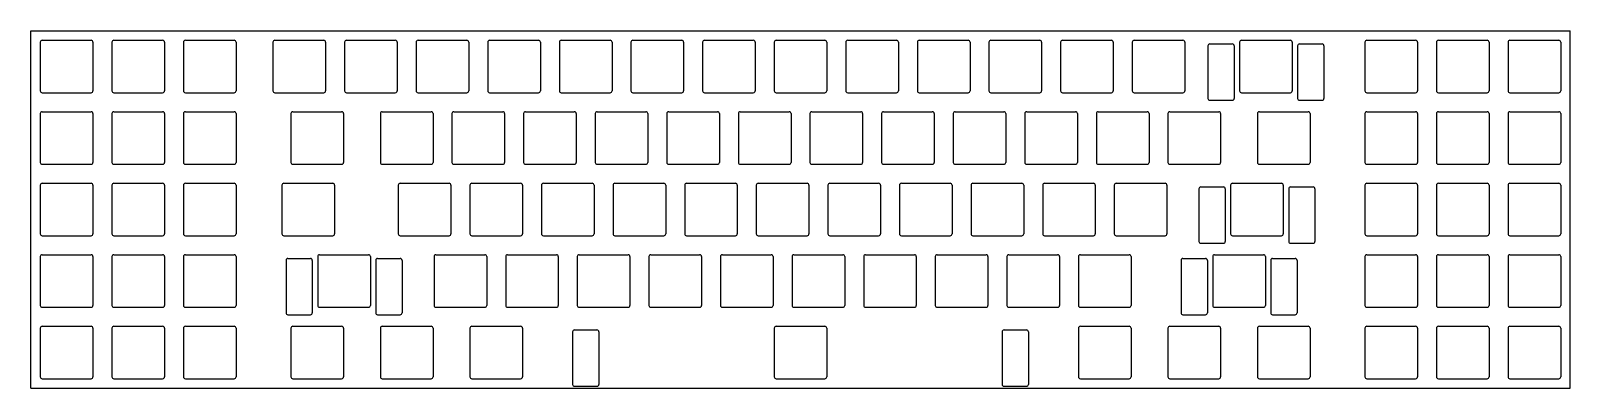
# Model space of a CAD drawing. Header units: millimetres. Extents: x 0 to 410, y -95 to 0.
import ezdxf

# ---------------------------------------------------------------- set-up
doc = ezdxf.new("R2010")
doc.units = ezdxf.units.MM

msp = doc.modelspace()

# ---------------------------------------------------------------- linework, layer by layer
for p, q in [((0, 0), (409.575, 0)), ((0, -95.25), (0, 0)), ((409.575, -95.25), (409.575, 0)), ((2.525, -3.025), (2.525, -16.025)), ((3.025, -2.525), (16.025, -2.525)), ((16.525, -3.025), (16.525, -16.025)), ((21.575, -3.025), (21.575, -16.025)), ((22.075, -2.525), (35.075, -2.525)), ((35.575, -3.025), (35.575, -16.025)), ((40.625, -3.025), (40.625, -16.025)), ((41.125, -2.525), (54.125, -2.525)), ((54.625, -3.025), (54.625, -16.025)), ((64.4375, -3.025), (64.4375, -16.025)), ((64.9375, -2.525), (77.9375, -2.525)), ((78.4375, -3.025), (78.4375, -16.025)), ((83.4875, -3.025), (83.4875, -16.025)), ((83.9875, -2.525), (96.9875, -2.525)), ((97.4875, -3.025), (97.4875, -16.025)), ((102.5375, -3.025), (102.5375, -16.025)), ((103.0375, -2.525), (116.0375, -2.525)), ((116.5375, -3.025), (116.5375, -16.025)), ((121.5875, -3.025), (121.5875, -16.025)), ((122.0875, -2.525), (135.0875, -2.525)), ((135.5875, -3.025), (135.5875, -16.025)), ((140.6375, -3.025), (140.6375, -16.025)), ((141.1375, -2.525), (154.1375, -2.525)), ((154.6375, -3.025), (154.6375, -16.025)), ((159.6875, -3.025), (159.6875, -16.025)), ((160.1875, -2.525), (173.1875, -2.525)), ((173.6875, -3.025), (173.6875, -16.025)), ((178.7375, -3.025), (178.7375, -16.025)), ((179.2375, -2.525), (192.2375, -2.525)), ((192.7375, -3.025), (192.7375, -16.025)), ((197.7875, -3.025), (197.7875, -16.025)), ((198.2875, -2.525), (211.2875, -2.525)), ((211.7875, -3.025), (211.7875, -16.025)), ((216.8375, -3.025), (216.8375, -16.025)), ((217.3375, -2.525), (230.3375, -2.525)), ((230.8375, -3.025), (230.8375, -16.025)), ((235.8875, -3.025), (235.8875, -16.025)), ((236.3875, -2.525), (249.3875, -2.525)), ((249.8875, -3.025), (249.8875, -16.025)), ((254.9375, -3.025), (254.9375, -16.025)), ((255.4375, -2.525), (268.4375, -2.525)), ((268.9375, -3.025), (268.9375, -16.025)), ((273.9875, -3.025), (273.9875, -16.025)), ((274.4875, -2.525), (287.4875, -2.525)), ((287.9875, -3.025), (287.9875, -16.025)), ((293.0375, -3.025), (293.0375, -16.025)), ((293.5375, -2.525), (306.5375, -2.525)), ((307.0375, -3.025), (307.0375, -16.025)), ((313.1745, -4.025), (313.1745, -18.025)), ((313.6745, -3.525), (319.6745, -3.525)), ((320.1745, -4.025), (320.1745, -18.025)), ((321.6125, -3.025), (321.6125, -16.025)), ((322.1125, -2.525), (335.1125, -2.525)), ((335.6125, -3.025), (335.6125, -16.025)), ((337.0505, -4.025), (337.0505, -18.025)), ((337.5505, -3.525), (343.5505, -3.525)), ((344.0505, -4.025), (344.0505, -18.025)), ((354.95, -3.025), (354.95, -16.025)), ((355.45, -2.525), (368.45, -2.525)), ((368.95, -3.025), (368.95, -16.025)), ((374, -3.025), (374, -16.025)), ((374.5, -2.525), (387.5, -2.525)), ((388, -3.025), (388, -16.025)), ((393.05, -3.025), (393.05, -16.025)), ((393.55, -2.525), (406.55, -2.525)), ((407.05, -3.025), (407.05, -16.025)), ((3.025, -16.525), (16.025, -16.525)), ((22.075, -16.525), (35.075, -16.525)), ((41.125, -16.525), (54.125, -16.525)), ((64.9375, -16.525), (77.9375, -16.525)), ((83.9875, -16.525), (96.9875, -16.525)), ((103.0375, -16.525), (116.0375, -16.525)), ((122.0875, -16.525), (135.0875, -16.525)), ((141.1375, -16.525), (154.1375, -16.525)), ((160.1875, -16.525), (173.1875, -16.525)), ((179.2375, -16.525), (192.2375, -16.525)), ((198.2875, -16.525), (211.2875, -16.525)), ((217.3375, -16.525), (230.3375, -16.525)), ((236.3875, -16.525), (249.3875, -16.525)), ((255.4375, -16.525), (268.4375, -16.525)), ((274.4875, -16.525), (287.4875, -16.525)), ((293.5375, -16.525), (306.5375, -16.525)), ((313.6745, -18.525), (319.6745, -18.525)), ((322.1125, -16.525), (335.1125, -16.525)), ((337.5505, -18.525), (343.5505, -18.525)), ((355.45, -16.525), (368.45, -16.525)), ((374.5, -16.525), (387.5, -16.525)), ((393.55, -16.525), (406.55, -16.525)), ((2.525, -22.075), (2.525, -35.075)), ((3.025, -21.575), (16.025, -21.575)), ((16.525, -22.075), (16.525, -35.075)), ((21.575, -22.075), (21.575, -35.075)), ((22.075, -21.575), (35.075, -21.575)), ((35.575, -22.075), (35.575, -35.075)), ((40.625, -22.075), (40.625, -35.075)), ((41.125, -21.575), (54.125, -21.575)), ((54.625, -22.075), (54.625, -35.075)), ((69.2, -22.075), (69.2, -35.075)), ((69.7, -21.575), (82.7, -21.575)), ((83.2, -22.075), (83.2, -35.075)), ((93.0125, -22.075), (93.0125, -35.075)), ((93.5125, -21.575), (106.5125, -21.575)), ((107.0125, -22.075), (107.0125, -35.075)), ((112.0625, -22.075), (112.0625, -35.075)), ((112.5625, -21.575), (125.5625, -21.575)), ((126.0625, -22.075), (126.0625, -35.075)), ((131.1125, -22.075), (131.1125, -35.075)), ((131.6125, -21.575), (144.6125, -21.575)), ((145.1125, -22.075), (145.1125, -35.075)), ((150.1625, -22.075), (150.1625, -35.075)), ((150.6625, -21.575), (163.6625, -21.575)), ((164.1625, -22.075), (164.1625, -35.075)), ((169.2125, -22.075), (169.2125, -35.075)), ((169.7125, -21.575), (182.7125, -21.575)), ((183.2125, -22.075), (183.2125, -35.075)), ((188.2625, -22.075), (188.2625, -35.075)), ((188.7625, -21.575), (201.7625, -21.575)), ((202.2625, -22.075), (202.2625, -35.075)), ((207.3125, -22.075), (207.3125, -35.075)), ((207.8125, -21.575), (220.8125, -21.575)), ((221.3125, -22.075), (221.3125, -35.075)), ((226.3625, -22.075), (226.3625, -35.075)), ((226.8625, -21.575), (239.8625, -21.575)), ((240.3625, -22.075), (240.3625, -35.075)), ((245.4125, -22.075), (245.4125, -35.075)), ((245.9125, -21.575), (258.9125, -21.575)), ((259.4125, -22.075), (259.4125, -35.075)), ((264.4625, -22.075), (264.4625, -35.075)), ((264.9625, -21.575), (277.9625, -21.575)), ((278.4625, -22.075), (278.4625, -35.075)), ((283.5125, -22.075), (283.5125, -35.075)), ((284.0125, -21.575), (297.0125, -21.575)), ((297.5125, -22.075), (297.5125, -35.075)), ((302.5625, -22.075), (302.5625, -35.075)), ((303.0625, -21.575), (316.0625, -21.575)), ((316.5625, -22.075), (316.5625, -35.075)), ((326.375, -22.075), (326.375, -35.075)), ((326.875, -21.575), (339.875, -21.575)), ((340.375, -22.075), (340.375, -35.075)), ((354.95, -22.075), (354.95, -35.075)), ((355.45, -21.575), (368.45, -21.575)), ((368.95, -22.075), (368.95, -35.075)), ((374, -22.075), (374, -35.075)), ((374.5, -21.575), (387.5, -21.575)), ((388, -22.075), (388, -35.075)), ((393.05, -22.075), (393.05, -35.075)), ((393.55, -21.575), (406.55, -21.575)), ((407.05, -22.075), (407.05, -35.075)), ((3.025, -35.575), (16.025, -35.575)), ((22.075, -35.575), (35.075, -35.575)), ((41.125, -35.575), (54.125, -35.575)), ((69.7, -35.575), (82.7, -35.575)), ((93.5125, -35.575), (106.5125, -35.575)), ((112.5625, -35.575), (125.5625, -35.575)), ((131.6125, -35.575), (144.6125, -35.575)), ((150.6625, -35.575), (163.6625, -35.575)), ((169.7125, -35.575), (182.7125, -35.575)), ((188.7625, -35.575), (201.7625, -35.575)), ((207.8125, -35.575), (220.8125, -35.575)), ((226.8625, -35.575), (239.8625, -35.575)), ((245.9125, -35.575), (258.9125, -35.575)), ((264.9625, -35.575), (277.9625, -35.575)), ((284.0125, -35.575), (297.0125, -35.575)), ((303.0625, -35.575), (316.0625, -35.575)), ((326.875, -35.575), (339.875, -35.575)), ((355.45, -35.575), (368.45, -35.575)), ((374.5, -35.575), (387.5, -35.575)), ((393.55, -35.575), (406.55, -35.575)), ((3.025, -40.625), (16.025, -40.625)), ((22.075, -40.625), (35.075, -40.625)), ((41.125, -40.625), (54.125, -40.625)), ((67.31875, -40.625), (80.31875, -40.625)), ((98.275, -40.625), (111.275, -40.625)), ((117.325, -40.625), (130.325, -40.625)), ((136.375, -40.625), (149.375, -40.625)), ((155.425, -40.625), (168.425, -40.625)), ((174.475, -40.625), (187.475, -40.625)), ((193.525, -40.625), (206.525, -40.625)), ((212.575, -40.625), (225.575, -40.625)), ((231.625, -40.625), (244.625, -40.625)), ((250.675, -40.625), (263.675, -40.625)), ((269.725, -40.625), (282.725, -40.625)), ((288.775, -40.625), (301.775, -40.625)), ((319.73125, -40.625), (332.73125, -40.625)), ((355.45, -40.625), (368.45, -40.625)), ((374.5, -40.625), (387.5, -40.625)), ((393.55, -40.625), (406.55, -40.625)), ((2.525, -41.125), (2.525, -54.125)), ((16.525, -41.125), (16.525, -54.125)), ((21.575, -41.125), (21.575, -54.125)), ((35.575, -41.125), (35.575, -54.125)), ((40.625, -41.125), (40.625, -54.125)), ((54.625, -41.125), (54.625, -54.125)), ((66.81875, -41.125), (66.81875, -54.125)), ((80.81875, -41.125), (80.81875, -54.125)), ((97.775, -41.125), (97.775, -54.125)), ((111.775, -41.125), (111.775, -54.125)), ((116.825, -41.125), (116.825, -54.125)), ((130.825, -41.125), (130.825, -54.125)), ((135.875, -41.125), (135.875, -54.125)), ((149.875, -41.125), (149.875, -54.125)), ((154.925, -41.125), (154.925, -54.125)), ((168.925, -41.125), (168.925, -54.125)), ((173.975, -41.125), (173.975, -54.125)), ((187.975, -41.125), (187.975, -54.125)), ((193.025, -41.125), (193.025, -54.125)), ((207.025, -41.125), (207.025, -54.125)), ((212.075, -41.125), (212.075, -54.125)), ((226.075, -41.125), (226.075, -54.125)), ((231.125, -41.125), (231.125, -54.125)), ((245.125, -41.125), (245.125, -54.125)), ((250.175, -41.125), (250.175, -54.125)), ((264.175, -41.125), (264.175, -54.125)), ((269.225, -41.125), (269.225, -54.125)), ((283.225, -41.125), (283.225, -54.125)), ((288.275, -41.125), (288.275, -54.125)), ((302.275, -41.125), (302.275, -54.125)), ((310.79325, -42.125), (310.79325, -56.125)), ((311.29325, -41.625), (317.29325, -41.625)), ((317.79325, -42.125), (317.79325, -56.125)), ((319.23125, -41.125), (319.23125, -54.125)), ((333.23125, -41.125), (333.23125, -54.125)), ((334.66925, -42.125), (334.66925, -56.125)), ((335.16925, -41.625), (341.16925, -41.625)), ((341.66925, -42.125), (341.66925, -56.125)), ((354.95, -41.125), (354.95, -54.125)), ((368.95, -41.125), (368.95, -54.125)), ((374, -41.125), (374, -54.125)), ((388, -41.125), (388, -54.125)), ((393.05, -41.125), (393.05, -54.125)), ((407.05, -41.125), (407.05, -54.125)), ((3.025, -54.625), (16.025, -54.625)), ((22.075, -54.625), (35.075, -54.625)), ((41.125, -54.625), (54.125, -54.625)), ((67.31875, -54.625), (80.31875, -54.625)), ((98.275, -54.625), (111.275, -54.625)), ((117.325, -54.625), (130.325, -54.625)), ((136.375, -54.625), (149.375, -54.625)), ((155.425, -54.625), (168.425, -54.625)), ((174.475, -54.625), (187.475, -54.625)), ((193.525, -54.625), (206.525, -54.625)), ((212.575, -54.625), (225.575, -54.625)), ((231.625, -54.625), (244.625, -54.625)), ((250.675, -54.625), (263.675, -54.625)), ((269.725, -54.625), (282.725, -54.625)), ((288.775, -54.625), (301.775, -54.625)), ((311.29325, -56.625), (317.29325, -56.625)), ((319.73125, -54.625), (332.73125, -54.625)), ((335.16925, -56.625), (341.16925, -56.625)), ((355.45, -54.625), (368.45, -54.625)), ((374.5, -54.625), (387.5, -54.625)), ((393.55, -54.625), (406.55, -54.625)), ((2.525, -60.175), (2.525, -73.175)), ((3.025, -59.675), (16.025, -59.675)), ((16.525, -60.175), (16.525, -73.175)), ((21.575, -60.175), (21.575, -73.175)), ((22.075, -59.675), (35.075, -59.675)), ((35.575, -60.175), (35.575, -73.175)), ((40.625, -60.175), (40.625, -73.175)), ((41.125, -59.675), (54.125, -59.675)), ((54.625, -60.175), (54.625, -73.175)), ((67.90575, -61.175), (67.90575, -75.175)), ((68.40575, -60.675), (74.40575, -60.675)), ((74.90575, -61.175), (74.90575, -75.175)), ((76.34375, -60.175), (76.34375, -73.175)), ((76.84375, -59.675), (89.84375, -59.675)), ((90.34375, -60.175), (90.34375, -73.175)), ((91.78175, -61.175), (91.78175, -75.175)), ((92.28175, -60.675), (98.28175, -60.675)), ((98.78175, -61.175), (98.78175, -75.175)), ((107.3, -60.175), (107.3, -73.175)), ((107.8, -59.675), (120.8, -59.675)), ((121.3, -60.175), (121.3, -73.175)), ((126.35, -60.175), (126.35, -73.175)), ((126.85, -59.675), (139.85, -59.675)), ((140.35, -60.175), (140.35, -73.175)), ((145.4, -60.175), (145.4, -73.175)), ((145.9, -59.675), (158.9, -59.675)), ((159.4, -60.175), (159.4, -73.175)), ((164.45, -60.175), (164.45, -73.175)), ((164.95, -59.675), (177.95, -59.675)), ((178.45, -60.175), (178.45, -73.175)), ((183.5, -60.175), (183.5, -73.175)), ((184, -59.675), (197, -59.675)), ((197.5, -60.175), (197.5, -73.175)), ((202.55, -60.175), (202.55, -73.175)), ((203.05, -59.675), (216.05, -59.675)), ((216.55, -60.175), (216.55, -73.175)), ((221.6, -60.175), (221.6, -73.175)), ((222.1, -59.675), (235.1, -59.675)), ((235.6, -60.175), (235.6, -73.175)), ((240.65, -60.175), (240.65, -73.175)), ((241.15, -59.675), (254.15, -59.675)), ((254.65, -60.175), (254.65, -73.175)), ((259.7, -60.175), (259.7, -73.175)), ((260.2, -59.675), (273.2, -59.675)), ((273.7, -60.175), (273.7, -73.175)), ((278.75, -60.175), (278.75, -73.175)), ((279.25, -59.675), (292.25, -59.675)), ((292.75, -60.175), (292.75, -73.175)), ((306.03075, -61.175), (306.03075, -75.175)), ((306.53075, -60.675), (312.53075, -60.675)), ((313.03075, -61.175), (313.03075, -75.175)), ((314.46875, -60.175), (314.46875, -73.175)), ((314.96875, -59.675), (327.96875, -59.675)), ((328.46875, -60.175), (328.46875, -73.175)), ((329.90675, -61.175), (329.90675, -75.175)), ((330.40675, -60.675), (336.40675, -60.675)), ((336.90675, -61.175), (336.90675, -75.175)), ((354.95, -60.175), (354.95, -73.175)), ((355.45, -59.675), (368.45, -59.675)), ((368.95, -60.175), (368.95, -73.175)), ((374, -60.175), (374, -73.175)), ((374.5, -59.675), (387.5, -59.675)), ((388, -60.175), (388, -73.175)), ((393.05, -60.175), (393.05, -73.175)), ((393.55, -59.675), (406.55, -59.675)), ((407.05, -60.175), (407.05, -73.175)), ((3.025, -73.675), (16.025, -73.675)), ((22.075, -73.675), (35.075, -73.675)), ((41.125, -73.675), (54.125, -73.675)), ((76.84375, -73.675), (89.84375, -73.675)), ((107.8, -73.675), (120.8, -73.675)), ((126.85, -73.675), (139.85, -73.675)), ((145.9, -73.675), (158.9, -73.675)), ((164.95, -73.675), (177.95, -73.675)), ((184, -73.675), (197, -73.675)), ((203.05, -73.675), (216.05, -73.675)), ((222.1, -73.675), (235.1, -73.675)), ((241.15, -73.675), (254.15, -73.675)), ((260.2, -73.675), (273.2, -73.675)), ((279.25, -73.675), (292.25, -73.675)), ((314.96875, -73.675), (327.96875, -73.675)), ((355.45, -73.675), (368.45, -73.675)), ((374.5, -73.675), (387.5, -73.675)), ((393.55, -73.675), (406.55, -73.675)), ((68.40575, -75.675), (74.40575, -75.675)), ((92.28175, -75.675), (98.28175, -75.675)), ((306.53075, -75.675), (312.53075, -75.675)), ((330.40675, -75.675), (336.40675, -75.675)), ((2.525, -79.225), (2.525, -92.225)), ((3.025, -78.725), (16.025, -78.725)), ((16.525, -79.225), (16.525, -92.225)), ((21.575, -79.225), (21.575, -92.225)), ((22.075, -78.725), (35.075, -78.725)), ((35.575, -79.225), (35.575, -92.225)), ((40.625, -79.225), (40.625, -92.225)), ((41.125, -78.725), (54.125, -78.725)), ((54.625, -79.225), (54.625, -92.225)), ((69.2, -79.225), (69.2, -92.225)), ((69.7, -78.725), (82.7, -78.725)), ((83.2, -79.225), (83.2, -92.225)), ((93.0125, -79.225), (93.0125, -92.225)), ((93.5125, -78.725), (106.5125, -78.725)), ((107.0125, -79.225), (107.0125, -92.225)), ((116.825, -79.225), (116.825, -92.225)), ((117.325, -78.725), (130.325, -78.725)), ((130.825, -79.225), (130.825, -92.225)), ((144.1375, -80.225), (144.1375, -94.225)), ((144.6375, -79.725), (150.6375, -79.725)), ((151.1375, -80.225), (151.1375, -94.225)), ((197.7875, -79.225), (197.7875, -92.225)), ((198.2875, -78.725), (211.2875, -78.725)), ((211.7875, -79.225), (211.7875, -92.225)), ((258.4375, -80.225), (258.4375, -94.225)), ((258.9375, -79.725), (264.9375, -79.725)), ((265.4375, -80.225), (265.4375, -94.225)), ((278.75, -79.225), (278.75, -92.225)), ((279.25, -78.725), (292.25, -78.725)), ((292.75, -79.225), (292.75, -92.225)), ((302.5625, -79.225), (302.5625, -92.225)), ((303.0625, -78.725), (316.0625, -78.725)), ((316.5625, -79.225), (316.5625, -92.225)), ((326.375, -79.225), (326.375, -92.225)), ((326.875, -78.725), (339.875, -78.725)), ((340.375, -79.225), (340.375, -92.225)), ((354.95, -79.225), (354.95, -92.225)), ((355.45, -78.725), (368.45, -78.725)), ((368.95, -79.225), (368.95, -92.225)), ((374, -79.225), (374, -92.225)), ((374.5, -78.725), (387.5, -78.725)), ((388, -79.225), (388, -92.225)), ((393.05, -79.225), (393.05, -92.225)), ((393.55, -78.725), (406.55, -78.725)), ((407.05, -79.225), (407.05, -92.225)), ((3.025, -92.725), (16.025, -92.725)), ((22.075, -92.725), (35.075, -92.725)), ((41.125, -92.725), (54.125, -92.725)), ((69.7, -92.725), (82.7, -92.725)), ((93.5125, -92.725), (106.5125, -92.725)), ((117.325, -92.725), (130.325, -92.725)), ((198.2875, -92.725), (211.2875, -92.725)), ((279.25, -92.725), (292.25, -92.725)), ((303.0625, -92.725), (316.0625, -92.725)), ((326.875, -92.725), (339.875, -92.725)), ((355.45, -92.725), (368.45, -92.725)), ((374.5, -92.725), (387.5, -92.725)), ((393.55, -92.725), (406.55, -92.725)), ((0, -95.25), (409.575, -95.25)), ((144.6375, -94.725), (150.6375, -94.725)), ((258.9375, -94.725), (264.9375, -94.725))]:
    msp.add_line(p, q)
for centre, start, end in [((3.025, -3.025), 90, 180), ((16.025, -3.025), 0, 90), ((22.075, -3.025), 90, 180), ((35.075, -3.025), 0, 90), ((41.125, -3.025), 90, 180), ((54.125, -3.025), 0, 90), ((64.9375, -3.025), 90, 180), ((77.9375, -3.025), 0, 90), ((83.9875, -3.025), 90, 180), ((96.9875, -3.025), 0, 90), ((103.0375, -3.025), 90, 180), ((116.0375, -3.025), 0, 90), ((122.0875, -3.025), 90, 180), ((135.0875, -3.025), 0, 90), ((141.1375, -3.025), 90, 180), ((154.1375, -3.025), 0, 90), ((160.1875, -3.025), 90, 180), ((173.1875, -3.025), 0, 90), ((179.2375, -3.025), 90, 180), ((192.2375, -3.025), 0, 90), ((198.2875, -3.025), 90, 180), ((211.2875, -3.025), 0, 90), ((217.3375, -3.025), 90, 180), ((230.3375, -3.025), 0, 90), ((236.3875, -3.025), 90, 180), ((249.3875, -3.025), 0, 90), ((255.4375, -3.025), 90, 180), ((268.4375, -3.025), 0, 90), ((274.4875, -3.025), 90, 180), ((287.4875, -3.025), 0, 90), ((293.5375, -3.025), 90, 180), ((306.5375, -3.025), 0, 90), ((313.6745, -4.025), 90, 180), ((319.6745, -4.025), 0, 90), ((322.1125, -3.025), 90, 180), ((335.1125, -3.025), 0, 90), ((337.5505, -4.025), 90, 180), ((343.5505, -4.025), 0, 90), ((355.45, -3.025), 90, 180), ((368.45, -3.025), 0, 90), ((374.5, -3.025), 90, 180), ((387.5, -3.025), 0, 90), ((393.55, -3.025), 90, 180), ((406.55, -3.025), 0, 90), ((3.025, -16.025), 180, 270), ((16.025, -16.025), 270, 0), ((22.075, -16.025), 180, 270), ((35.075, -16.025), 270, 0), ((41.125, -16.025), 180, 270), ((54.125, -16.025), 270, 0), ((64.9375, -16.025), 180, 270), ((77.9375, -16.025), 270, 0), ((83.9875, -16.025), 180, 270), ((96.9875, -16.025), 270, 0), ((103.0375, -16.025), 180, 270), ((116.0375, -16.025), 270, 0), ((122.0875, -16.025), 180, 270), ((135.0875, -16.025), 270, 0), ((141.1375, -16.025), 180, 270), ((154.1375, -16.025), 270, 0), ((160.1875, -16.025), 180, 270), ((173.1875, -16.025), 270, 0), ((179.2375, -16.025), 180, 270), ((192.2375, -16.025), 270, 0), ((198.2875, -16.025), 180, 270), ((211.2875, -16.025), 270, 0), ((217.3375, -16.025), 180, 270), ((230.3375, -16.025), 270, 0), ((236.3875, -16.025), 180, 270), ((249.3875, -16.025), 270, 0), ((255.4375, -16.025), 180, 270), ((268.4375, -16.025), 270, 0), ((274.4875, -16.025), 180, 270), ((287.4875, -16.025), 270, 0), ((293.5375, -16.025), 180, 270), ((306.5375, -16.025), 270, 0), ((322.1125, -16.025), 180, 270), ((335.1125, -16.025), 270, 0), ((355.45, -16.025), 180, 270), ((368.45, -16.025), 270, 0), ((374.5, -16.025), 180, 270), ((387.5, -16.025), 270, 0), ((393.55, -16.025), 180, 270), ((406.55, -16.025), 270, 0), ((313.6745, -18.025), 180, 270), ((319.6745, -18.025), 270, 0), ((337.5505, -18.025), 180, 270), ((343.5505, -18.025), 270, 0), ((3.025, -22.075), 90, 180), ((16.025, -22.075), 0, 90), ((22.075, -22.075), 90, 180), ((35.075, -22.075), 0, 90), ((41.125, -22.075), 90, 180), ((54.125, -22.075), 0, 90), ((69.7, -22.075), 90, 180), ((82.7, -22.075), 0, 90), ((93.5125, -22.075), 90, 180), ((106.5125, -22.075), 0, 90), ((112.5625, -22.075), 90, 180), ((125.5625, -22.075), 0, 90), ((131.6125, -22.075), 90, 180), ((144.6125, -22.075), 0, 90), ((150.6625, -22.075), 90, 180), ((163.6625, -22.075), 0, 90), ((169.7125, -22.075), 90, 180), ((182.7125, -22.075), 0, 90), ((188.7625, -22.075), 90, 180), ((201.7625, -22.075), 0, 90), ((207.8125, -22.075), 90, 180), ((220.8125, -22.075), 0, 90), ((226.8625, -22.075), 90, 180), ((239.8625, -22.075), 0, 90), ((245.9125, -22.075), 90, 180), ((258.9125, -22.075), 0, 90), ((264.9625, -22.075), 90, 180), ((277.9625, -22.075), 0, 90), ((284.0125, -22.075), 90, 180), ((297.0125, -22.075), 0, 90), ((303.0625, -22.075), 90, 180), ((316.0625, -22.075), 0, 90), ((326.875, -22.075), 90, 180), ((339.875, -22.075), 0, 90), ((355.45, -22.075), 90, 180), ((368.45, -22.075), 0, 90), ((374.5, -22.075), 90, 180), ((387.5, -22.075), 0, 90), ((393.55, -22.075), 90, 180), ((406.55, -22.075), 0, 90), ((3.025, -35.075), 180, 270), ((16.025, -35.075), 270, 0), ((22.075, -35.075), 180, 270), ((35.075, -35.075), 270, 0), ((41.125, -35.075), 180, 270), ((54.125, -35.075), 270, 0), ((69.7, -35.075), 180, 270), ((82.7, -35.075), 270, 0), ((93.5125, -35.075), 180, 270), ((106.5125, -35.075), 270, 0), ((112.5625, -35.075), 180, 270), ((125.5625, -35.075), 270, 0), ((131.6125, -35.075), 180, 270), ((144.6125, -35.075), 270, 0), ((150.6625, -35.075), 180, 270), ((163.6625, -35.075), 270, 0), ((169.7125, -35.075), 180, 270), ((182.7125, -35.075), 270, 0), ((188.7625, -35.075), 180, 270), ((201.7625, -35.075), 270, 0), ((207.8125, -35.075), 180, 270), ((220.8125, -35.075), 270, 0), ((226.8625, -35.075), 180, 270), ((239.8625, -35.075), 270, 0), ((245.9125, -35.075), 180, 270), ((258.9125, -35.075), 270, 0), ((264.9625, -35.075), 180, 270), ((277.9625, -35.075), 270, 0), ((284.0125, -35.075), 180, 270), ((297.0125, -35.075), 270, 0), ((303.0625, -35.075), 180, 270), ((316.0625, -35.075), 270, 0), ((326.875, -35.075), 180, 270), ((339.875, -35.075), 270, 0), ((355.45, -35.075), 180, 270), ((368.45, -35.075), 270, 0), ((374.5, -35.075), 180, 270), ((387.5, -35.075), 270, 0), ((393.55, -35.075), 180, 270), ((406.55, -35.075), 270, 0), ((3.025, -41.125), 90, 180), ((16.025, -41.125), 0, 90), ((22.075, -41.125), 90, 180), ((35.075, -41.125), 0, 90), ((41.125, -41.125), 90, 180), ((54.125, -41.125), 0, 90), ((67.31875, -41.125), 90, 180), ((80.31875, -41.125), 0, 90), ((98.275, -41.125), 90, 180), ((111.275, -41.125), 0, 90), ((117.325, -41.125), 90, 180), ((130.325, -41.125), 0, 90), ((136.375, -41.125), 90, 180), ((149.375, -41.125), 0, 90), ((155.425, -41.125), 90, 180), ((168.425, -41.125), 0, 90), ((174.475, -41.125), 90, 180), ((187.475, -41.125), 0, 90), ((193.525, -41.125), 90, 180), ((206.525, -41.125), 0, 90), ((212.575, -41.125), 90, 180), ((225.575, -41.125), 0, 90), ((231.625, -41.125), 90, 180), ((244.625, -41.125), 0, 90), ((250.675, -41.125), 90, 180), ((263.675, -41.125), 0, 90), ((269.725, -41.125), 90, 180), ((282.725, -41.125), 0, 90), ((288.775, -41.125), 90, 180), ((301.775, -41.125), 0, 90), ((319.73125, -41.125), 90, 180), ((332.73125, -41.125), 0, 90), ((355.45, -41.125), 90, 180), ((368.45, -41.125), 0, 90), ((374.5, -41.125), 90, 180), ((387.5, -41.125), 0, 90), ((393.55, -41.125), 90, 180), ((406.55, -41.125), 0, 90), ((311.29325, -42.125), 90, 180), ((317.29325, -42.125), 0, 90), ((335.16925, -42.125), 90, 180), ((341.16925, -42.125), 0, 90), ((3.025, -54.125), 180, 270), ((16.025, -54.125), 270, 0), ((22.075, -54.125), 180, 270), ((35.075, -54.125), 270, 0), ((41.125, -54.125), 180, 270), ((54.125, -54.125), 270, 0), ((67.31875, -54.125), 180, 270), ((80.31875, -54.125), 270, 0), ((98.275, -54.125), 180, 270), ((111.275, -54.125), 270, 0), ((117.325, -54.125), 180, 270), ((130.325, -54.125), 270, 0), ((136.375, -54.125), 180, 270), ((149.375, -54.125), 270, 0), ((155.425, -54.125), 180, 270), ((168.425, -54.125), 270, 0), ((174.475, -54.125), 180, 270), ((187.475, -54.125), 270, 0), ((193.525, -54.125), 180, 270), ((206.525, -54.125), 270, 0), ((212.575, -54.125), 180, 270), ((225.575, -54.125), 270, 0), ((231.625, -54.125), 180, 270), ((244.625, -54.125), 270, 0), ((250.675, -54.125), 180, 270), ((263.675, -54.125), 270, 0), ((269.725, -54.125), 180, 270), ((282.725, -54.125), 270, 0), ((288.775, -54.125), 180, 270), ((301.775, -54.125), 270, 0), ((311.29325, -56.125), 180, 270), ((317.29325, -56.125), 270, 0), ((319.73125, -54.125), 180, 270), ((332.73125, -54.125), 270, 0), ((335.16925, -56.125), 180, 270), ((341.16925, -56.125), 270, 0), ((355.45, -54.125), 180, 270), ((368.45, -54.125), 270, 0), ((374.5, -54.125), 180, 270), ((387.5, -54.125), 270, 0), ((393.55, -54.125), 180, 270), ((406.55, -54.125), 270, 0), ((3.025, -60.175), 90, 180), ((16.025, -60.175), 0, 90), ((22.075, -60.175), 90, 180), ((35.075, -60.175), 0, 90), ((41.125, -60.175), 90, 180), ((54.125, -60.175), 0, 90), ((68.40575, -61.175), 90, 180), ((74.40575, -61.175), 0, 90), ((76.84375, -60.175), 90, 180), ((89.84375, -60.175), 0, 90), ((92.28175, -61.175), 90, 180), ((98.28175, -61.175), 0, 90), ((107.8, -60.175), 90, 180), ((120.8, -60.175), 0, 90), ((126.85, -60.175), 90, 180), ((139.85, -60.175), 0, 90), ((145.9, -60.175), 90, 180), ((158.9, -60.175), 0, 90), ((164.95, -60.175), 90, 180), ((177.95, -60.175), 0, 90), ((184, -60.175), 90, 180), ((197, -60.175), 0, 90), ((203.05, -60.175), 90, 180), ((216.05, -60.175), 0, 90), ((222.1, -60.175), 90, 180), ((235.1, -60.175), 0, 90), ((241.15, -60.175), 90, 180), ((254.15, -60.175), 0, 90), ((260.2, -60.175), 90, 180), ((273.2, -60.175), 0, 90), ((279.25, -60.175), 90, 180), ((292.25, -60.175), 0, 90), ((306.53075, -61.175), 90, 180), ((312.53075, -61.175), 0, 90), ((314.96875, -60.175), 90, 180), ((327.96875, -60.175), 0, 90), ((330.40675, -61.175), 90, 180), ((336.40675, -61.175), 0, 90), ((355.45, -60.175), 90, 180), ((368.45, -60.175), 0, 90), ((374.5, -60.175), 90, 180), ((387.5, -60.175), 0, 90), ((393.55, -60.175), 90, 180), ((406.55, -60.175), 0, 90), ((3.025, -73.175), 180, 270), ((16.025, -73.175), 270, 0), ((22.075, -73.175), 180, 270), ((35.075, -73.175), 270, 0), ((41.125, -73.175), 180, 270), ((54.125, -73.175), 270, 0), ((76.84375, -73.175), 180, 270), ((89.84375, -73.175), 270, 0), ((107.8, -73.175), 180, 270), ((120.8, -73.175), 270, 0), ((126.85, -73.175), 180, 270), ((139.85, -73.175), 270, 0), ((145.9, -73.175), 180, 270), ((158.9, -73.175), 270, 0), ((164.95, -73.175), 180, 270), ((177.95, -73.175), 270, 0), ((184, -73.175), 180, 270), ((197, -73.175), 270, 0), ((203.05, -73.175), 180, 270), ((216.05, -73.175), 270, 0), ((222.1, -73.175), 180, 270), ((235.1, -73.175), 270, 0), ((241.15, -73.175), 180, 270), ((254.15, -73.175), 270, 0), ((260.2, -73.175), 180, 270), ((273.2, -73.175), 270, 0), ((279.25, -73.175), 180, 270), ((292.25, -73.175), 270, 0), ((314.96875, -73.175), 180, 270), ((327.96875, -73.175), 270, 0), ((355.45, -73.175), 180, 270), ((368.45, -73.175), 270, 0), ((374.5, -73.175), 180, 270), ((387.5, -73.175), 270, 0), ((393.55, -73.175), 180, 270), ((406.55, -73.175), 270, 0), ((68.40575, -75.175), 180, 270), ((74.40575, -75.175), 270, 0), ((92.28175, -75.175), 180, 270), ((98.28175, -75.175), 270, 0), ((306.53075, -75.175), 180, 270), ((312.53075, -75.175), 270, 0), ((330.40675, -75.175), 180, 270), ((336.40675, -75.175), 270, 0), ((3.025, -79.225), 90, 180), ((16.025, -79.225), 0, 90), ((22.075, -79.225), 90, 180), ((35.075, -79.225), 0, 90), ((41.125, -79.225), 90, 180), ((54.125, -79.225), 0, 90), ((69.7, -79.225), 90, 180), ((82.7, -79.225), 0, 90), ((93.5125, -79.225), 90, 180), ((106.5125, -79.225), 0, 90), ((117.325, -79.225), 90, 180), ((130.325, -79.225), 0, 90), ((144.6375, -80.225), 90, 180), ((150.6375, -80.225), 0, 90), ((198.2875, -79.225), 90, 180), ((211.2875, -79.225), 0, 90), ((258.9375, -80.225), 90, 180), ((264.9375, -80.225), 0, 90), ((279.25, -79.225), 90, 180), ((292.25, -79.225), 0, 90), ((303.0625, -79.225), 90, 180), ((316.0625, -79.225), 0, 90), ((326.875, -79.225), 90, 180), ((339.875, -79.225), 0, 90), ((355.45, -79.225), 90, 180), ((368.45, -79.225), 0, 90), ((374.5, -79.225), 90, 180), ((387.5, -79.225), 0, 90), ((393.55, -79.225), 90, 180), ((406.55, -79.225), 0, 90), ((3.025, -92.225), 180, 270), ((16.025, -92.225), 270, 0), ((22.075, -92.225), 180, 270), ((35.075, -92.225), 270, 0), ((41.125, -92.225), 180, 270), ((54.125, -92.225), 270, 0), ((69.7, -92.225), 180, 270), ((82.7, -92.225), 270, 0), ((93.5125, -92.225), 180, 270), ((106.5125, -92.225), 270, 0), ((117.325, -92.225), 180, 270), ((130.325, -92.225), 270, 0), ((198.2875, -92.225), 180, 270), ((211.2875, -92.225), 270, 0), ((279.25, -92.225), 180, 270), ((292.25, -92.225), 270, 0), ((303.0625, -92.225), 180, 270), ((316.0625, -92.225), 270, 0), ((326.875, -92.225), 180, 270), ((339.875, -92.225), 270, 0), ((355.45, -92.225), 180, 270), ((368.45, -92.225), 270, 0), ((374.5, -92.225), 180, 270), ((387.5, -92.225), 270, 0), ((393.55, -92.225), 180, 270), ((406.55, -92.225), 270, 0), ((144.6375, -94.225), 180, 270), ((150.6375, -94.225), 270, 0), ((258.9375, -94.225), 180, 270), ((264.9375, -94.225), 270, 0)]:
    msp.add_arc(centre, 0.5, start, end)

doc.saveas('drawing.dxf')
